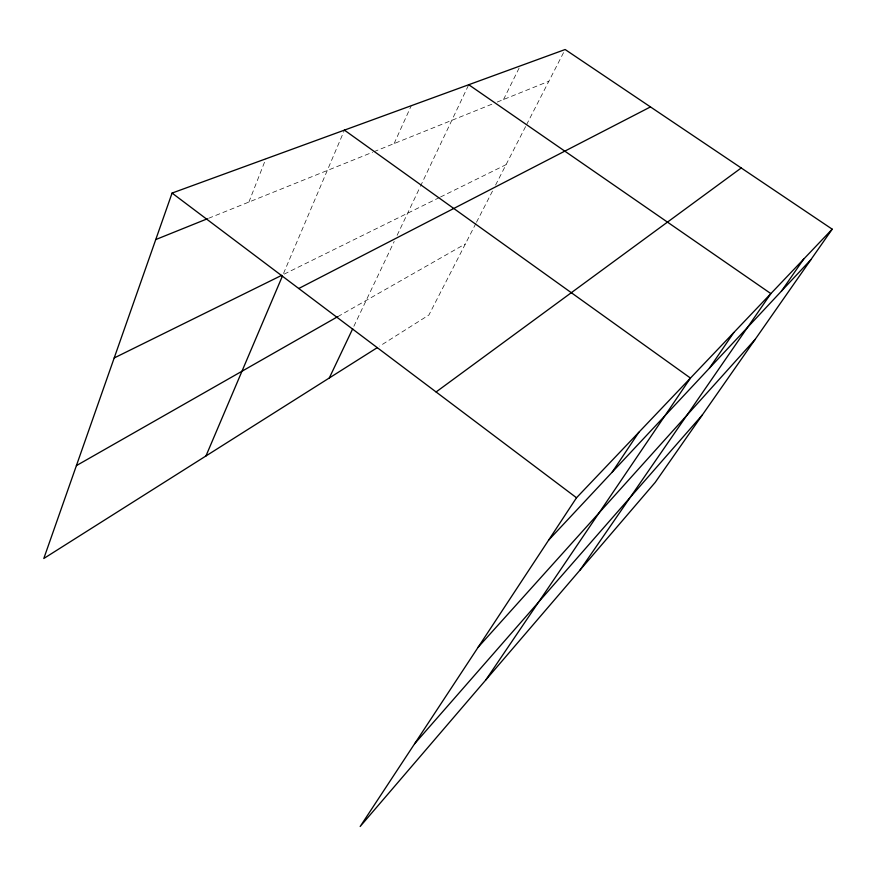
<?xml version="1.0" encoding="UTF-8"?>
<svg xmlns="http://www.w3.org/2000/svg" width="876" height="876" viewBox="0 0 876 876"><rect width="100%" height="100%" fill="white"/><g stroke="black" fill="none" stroke-linecap="round" stroke-linejoin="round"><path stroke-width="0.66" stroke-dasharray="4.38 3.29" d="M248.904 202.06L265.844 158.819M283.517 273.454L344.421 130.13M394.112 143.576L411.238 105.722M353.871 326.299L394.211 241.469M397.124 235.326L419.845 187.552M420.425 186.325L468.737 84.72M503.525 99.514L519.577 67.134M475.865 223.489L428.901 315.01L379.702 346.108M476.478 222.285L492.498 191.077M495.575 185.077L525.896 125.991M526.52 124.775L564.538 50.688M337.764 316.641L465.386 243.9M284.196 274.111L439.27 197.615M440.486 197.012L506.043 164.677M208.619 218.277L372.672 152.216M373.932 151.701L492.17 104.091M497.218 102.054L548.847 81.26"/><path stroke-width="1.31" d="M832.2 229.173L576.518 497.765L360.167 826.484L655.171 482.435L832.2 229.173L565.14 49.516L172.079 193.07L43.8 558.494L377.403 347.564M205.959 455.969L282.455 275.962M329.299 377.983L352.7 328.763M612.116 472.23L638.867 432.262M485.862 679.885L690.463 378.071L344.421 130.13M709.418 368.172L733.858 332.486M580.032 570.068L770.858 293.602L468.737 84.72M781.414 291.171L803.686 259.121M414.556 743.855L702.377 414.906M478.099 647.298L755.145 339.406M548.639 540.131L810.913 259.614M436.095 391.966L741.227 167.973M76.398 465.616L337.764 316.641M298.76 288.5L650.474 106.916M114.198 357.966L281.776 275.305M155.753 239.564L207.36 218.781M172.079 193.07L576.518 497.765"/></g></svg>
